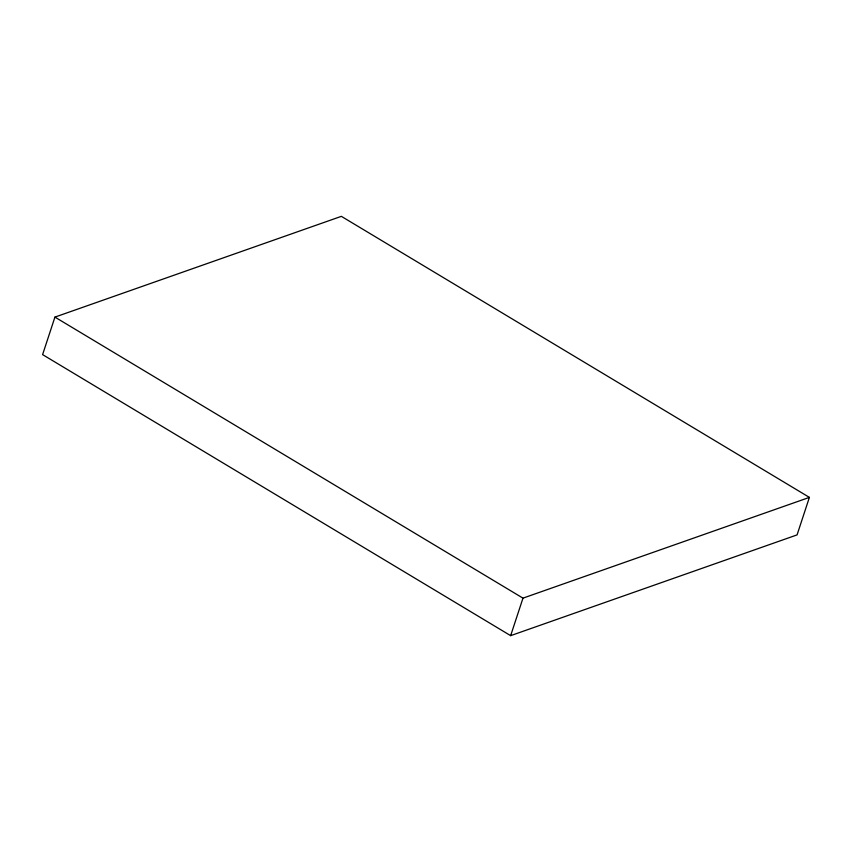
<?xml version="1.0" encoding="UTF-8"?>
<svg xmlns="http://www.w3.org/2000/svg" width="852" height="852" viewBox="0 0 852 852"><rect width="100%" height="100%" fill="white"/><g stroke="black" fill="none" stroke-linecap="round" stroke-linejoin="round"><path stroke-width="1.28" d="M54.933 317.104L42.6 354.613L510.646 635.656L797.067 534.896L809.4 497.387L341.354 216.344L54.933 317.104L522.979 598.147L809.4 497.387M510.646 635.656L522.979 598.147"/></g></svg>
